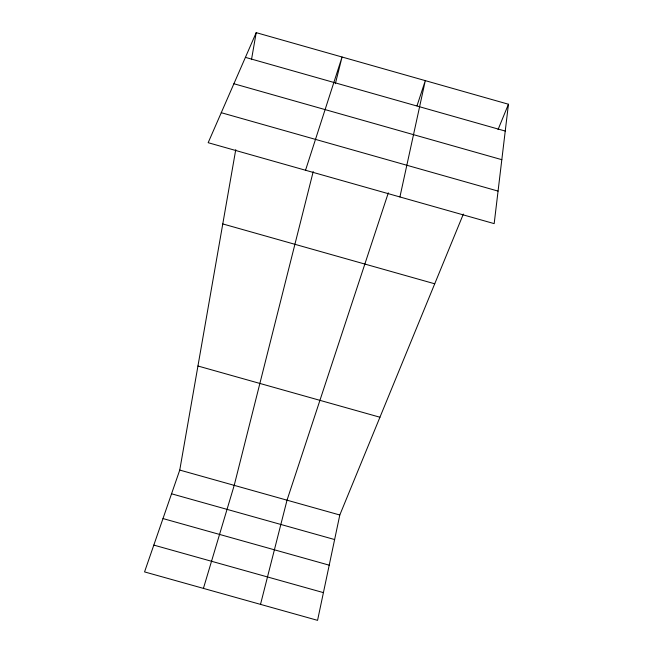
<?xml version="1.0" encoding="UTF-8"?>
<svg xmlns="http://www.w3.org/2000/svg" width="653" height="653" viewBox="0 0 653 653"><rect width="100%" height="100%" fill="white"/><g stroke="black" fill="none" stroke-linecap="round" stroke-linejoin="round"><path stroke-width="0.98" d="M508.45 104.235L494.174 223.628L208.168 142.697L256.205 32.65L508.45 104.235L498.043 129.572M463.352 214.07L339.805 514.997L317.562 620.35L144.55 571.906L179.755 470.07L235.757 149.659M251.487 59.643L256.205 32.65M399.914 196.961L425.299 80.637L417.006 105.802M313.22 171.584L234.215 485.35L203.418 588.394M335.348 83.698L342.066 57.015L305.531 170.253M260.514 604.376L287.026 500.182L388.323 192.839M179.755 470.07L339.805 514.997M171.551 493.799L334.622 539.549M162.989 518.564L329.21 565.172M153.822 545.1L323.415 592.622M222.779 223.93L434.727 283.794M197.949 366.007L379.948 417.234M245.414 57.366L505.242 131.057M233.896 83.747L501.814 159.683M221.261 112.7L498.059 191.092"/></g></svg>
